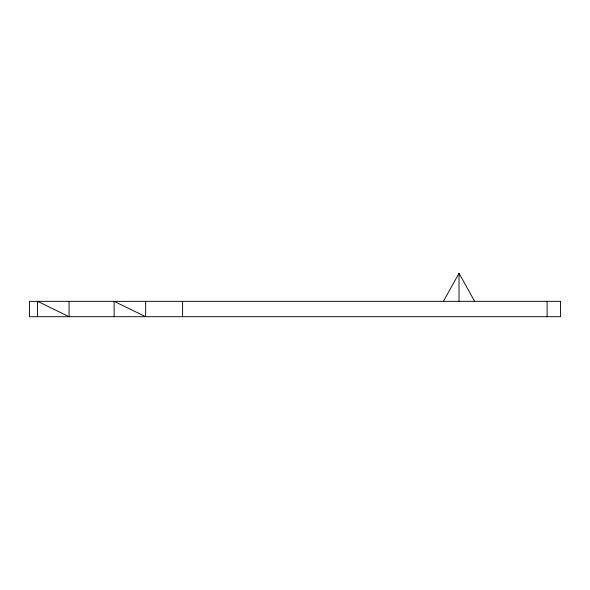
<?xml version="1.0" encoding="UTF-8"?>
<svg xmlns="http://www.w3.org/2000/svg" width="590" height="590" viewBox="0 0 590 590"><rect width="100%" height="100%" fill="white"/><g stroke="black" fill="none" stroke-linecap="round" stroke-linejoin="round"><path stroke-width="0.89" d="M443.392 301.335L459.027 273.295L474.662 301.335M547.1 301.335L547.1 316.705M459.027 273.295L459.027 301.335M182.59 301.335L182.59 316.705M145.642 301.335L145.642 316.705L114.135 301.335L114.135 316.705M69.059 301.335L69.059 316.705L37.554 301.335L37.554 316.705M560.5 301.335L29.5 301.335L29.5 316.705L560.5 316.705L560.5 301.335"/></g></svg>
